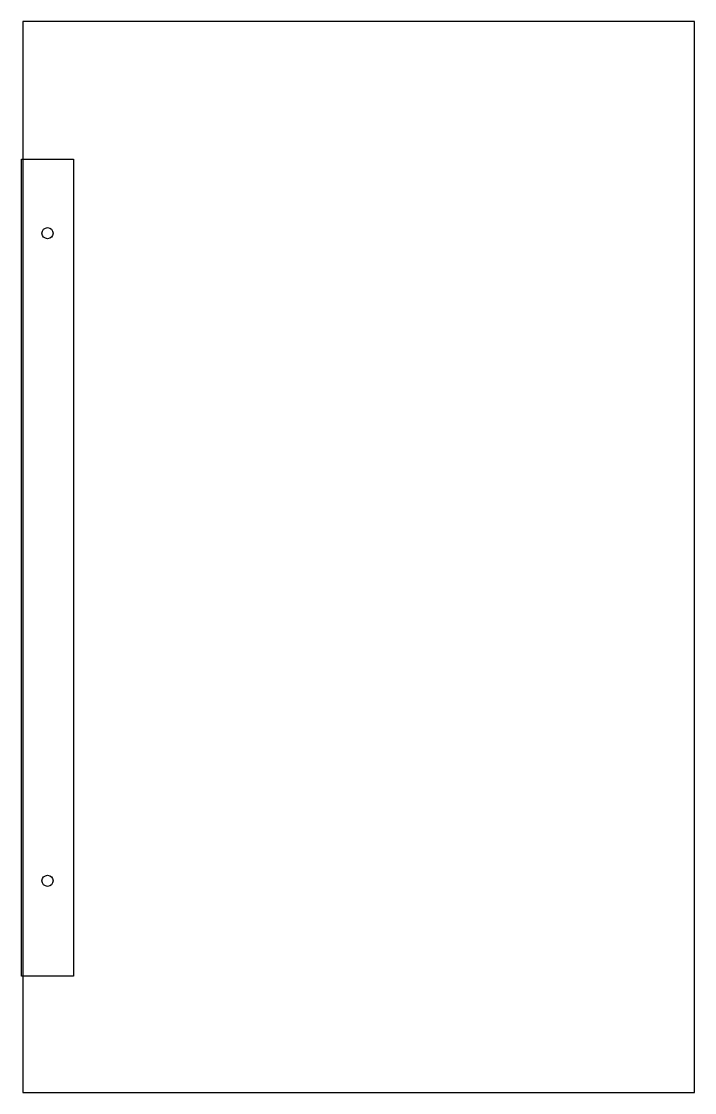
# Model space of a CAD drawing. Extents: x 0 to 9.5, y 0 to 15.2.
import ezdxf

# ---------------------------------------------------------------- set-up
doc = ezdxf.new("R2010")
doc.units = 0
for name, color, linetype in [('BLOCKDRILLPILOT', 6, 'CONTINUOUS'), ('DadoBack', 6, 'CONTINUOUS'), ('PartCut', 1, 'CONTINUOUS')]:
    doc.layers.add(name, color=color, linetype=linetype)

msp = doc.modelspace()

# ---------------------------------------------------------------- linework, layer by layer
at = {"layer": 'BLOCKDRILLPILOT'}
for centre in [(0.35, 12.175), (0.35, 3)]:
    msp.add_circle(centre, 0.07874, dxfattribs=at)
at = {"layer": 'DadoBack'}
msp.add_lwpolyline([(-0.02, 13.225), (0.72, 13.225), (0.72, 1.65), (-0.02, 1.65)], close=True, dxfattribs=at)
at = {"layer": 'PartCut'}
msp.add_lwpolyline([(0, 0), (9.51625, 0), (9.51625, 15.175), (0, 15.175)], close=True, dxfattribs=at)

doc.saveas('drawing.dxf')
